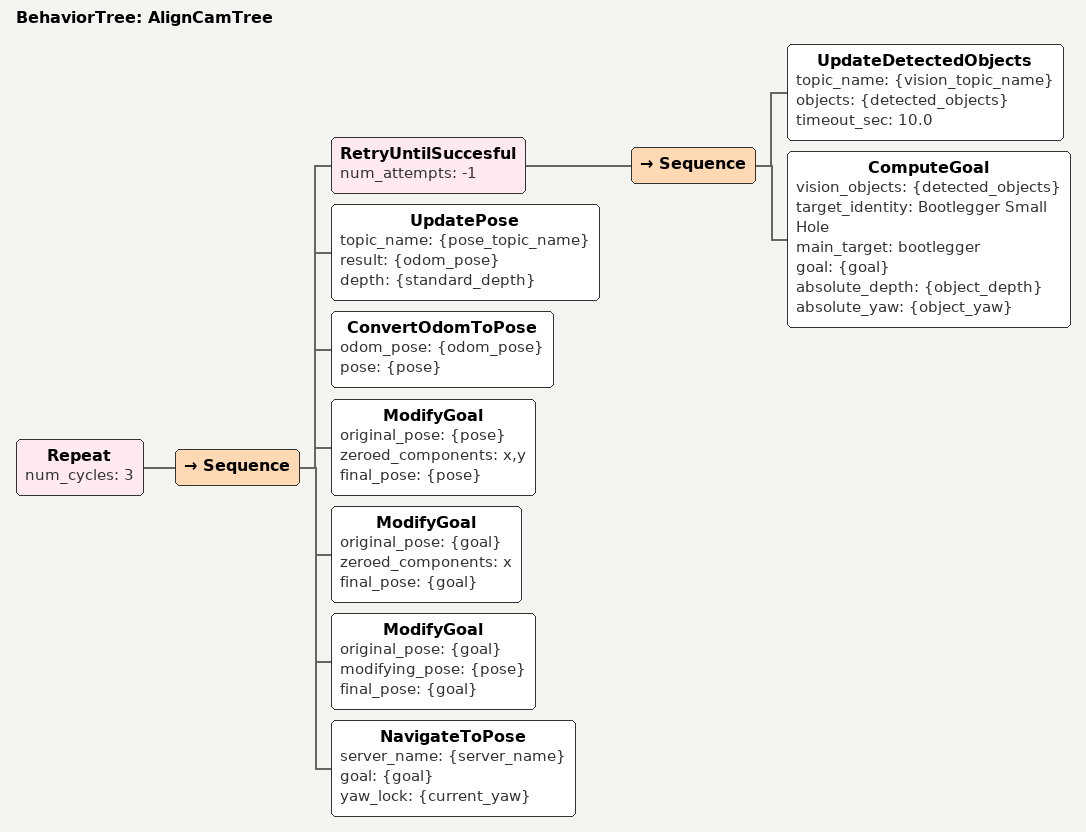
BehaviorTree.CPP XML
<root main_tree_to_execute = "AlignCamTree" >
  <BehaviorTree ID="AlignCamTree">
    <Repeat num_cycles="3">
      <Sequence>
        <RetryUntilSuccesful num_attempts="-1">
          <Sequence>
            <UpdateDetectedObjects topic_name="{vision_topic_name}" objects="{detected_objects}" timeout_sec="10.0" />
            <ComputeGoal vision_objects="{detected_objects}" target_identity="Bootlegger Small Hole" main_target="bootlegger" goal="{goal}" absolute_depth="{object_depth}" absolute_yaw="{object_yaw}" />
          </Sequence>
        </RetryUntilSuccesful>

        <UpdatePose topic_name="{pose_topic_name}" result="{odom_pose}" depth="{standard_depth}"/>
        <ConvertOdomToPose odom_pose="{odom_pose}" pose="{pose}" />

        <ModifyGoal original_pose="{pose}" zeroed_components="x,y" final_pose="{pose}" />
        <ModifyGoal original_pose="{goal}" zeroed_components="x" final_pose="{goal}"/>
        <ModifyGoal original_pose="{goal}" modifying_pose="{pose}" final_pose="{goal}"/>
        <NavigateToPose server_name="{server_name}" goal="{goal}" yaw_lock="{current_yaw}" />
      </Sequence>
    </Repeat>
  </BehaviorTree>
</root>
